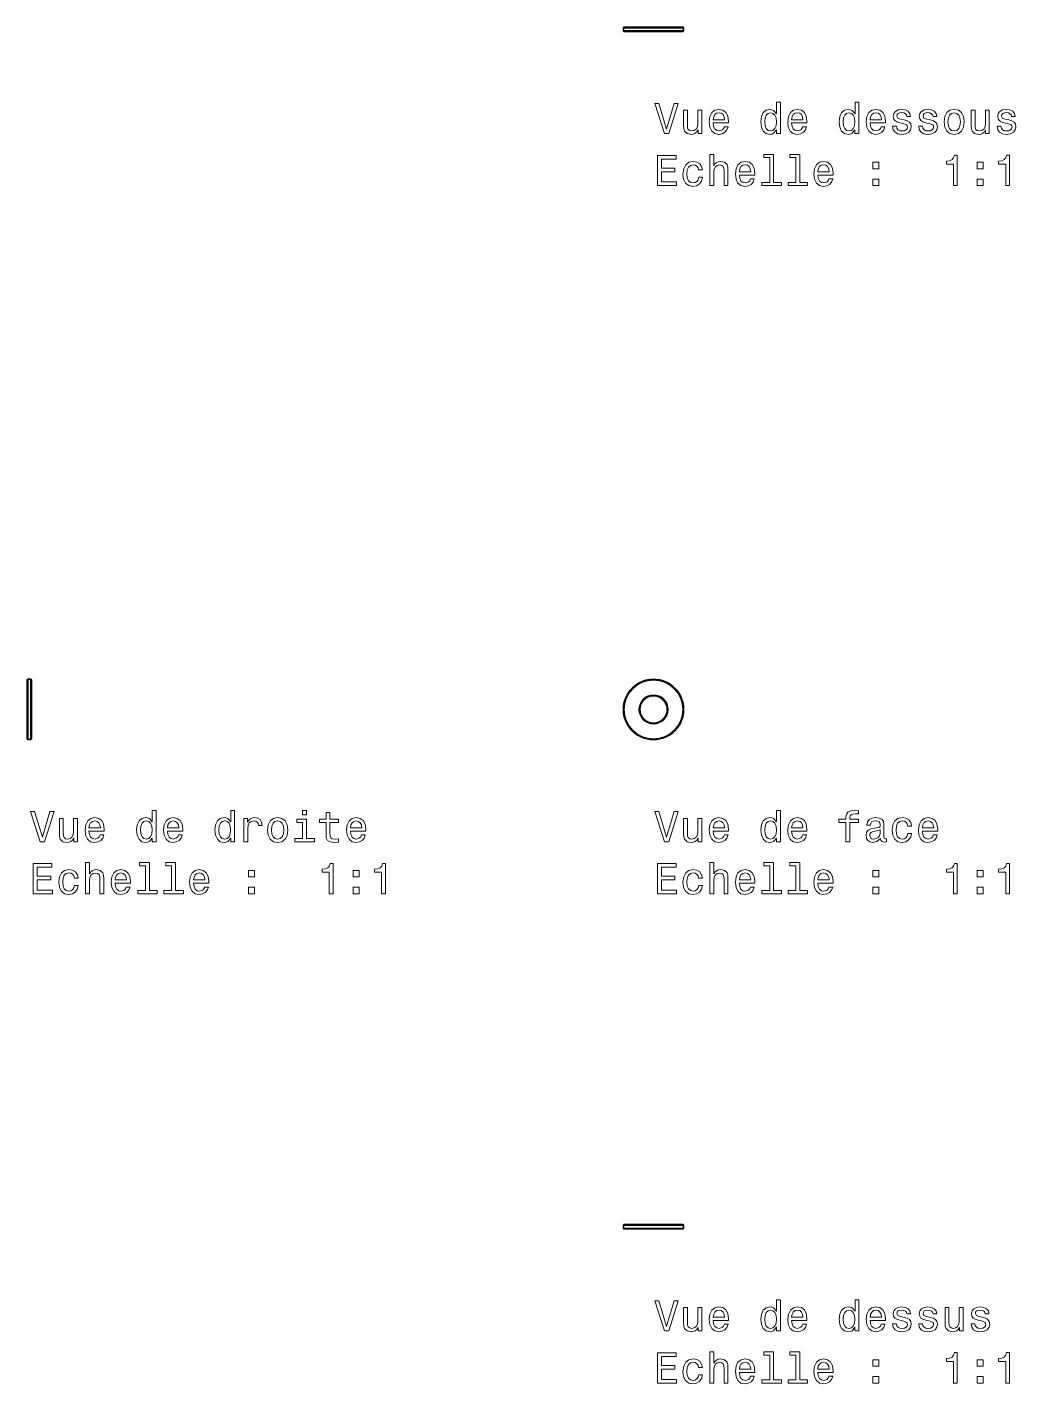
# Model space of a CAD drawing. Extents: x 522 to 791, y 342 to 502.
# Drawn here: x 521.8 to 636.6, y 342.2 to 499.7 of the extents above; entities that cross this region are included whole.
import ezdxf

# ---------------------------------------------------------------- set-up
doc = ezdxf.new("R2010")
doc.units = 0

msp = doc.modelspace()

# ---------------------------------------------------------------- linework, layer by layer
at = {"color": 7, "lineweight": 13, "ltscale": 0.175}
for p, q in [((598, 499.64), (591, 499.64)), ((598, 499.34), (591, 499.34)), ((591, 360.57), (598, 360.57)), ((591, 360.27), (598, 360.27))]:
    msp.add_line(p, q, dxfattribs=at)
at = {"color": 7, "lineweight": 35, "ltscale": 0.0075}
for p, q in [((591, 499.64), (591, 499.34)), ((598, 499.64), (598, 499.34)), ((591, 360.27), (591, 360.57)), ((598, 360.27), (598, 360.57))]:
    msp.add_line(p, q, dxfattribs=at)
at = {"color": 7, "lineweight": 35, "ltscale": 0.170001}
for p, q in [((597.9, 499.74), (591.1, 499.74)), ((597.9, 499.24), (591.1, 499.24)), ((591.1, 360.67), (597.9, 360.67)), ((591.1, 360.17), (597.9, 360.17))]:
    msp.add_line(p, q, dxfattribs=at)
at = {"color": 7, "lineweight": 35, "ltscale": 0.085}
for p, q in [((521.76, 423.9), (521.76, 420.5)), ((522.26, 423.9), (522.26, 420.5)), ((521.76, 420.5), (521.76, 417.1)), ((522.26, 420.5), (522.26, 417.1))]:
    msp.add_line(p, q, dxfattribs=at)
at = {"color": 7, "lineweight": 13, "ltscale": 0.0875}
for p, q in [((521.86, 424), (521.86, 420.5)), ((522.16, 424), (522.16, 420.5)), ((521.86, 420.5), (521.86, 417)), ((522.16, 420.5), (522.16, 417))]:
    msp.add_line(p, q, dxfattribs=at)
at = {"color": 7, "lineweight": 35, "ltscale": 0.007501}
for p, q in [((522.16, 424), (521.86, 424)), ((522.16, 417), (521.86, 417))]:
    msp.add_line(p, q, dxfattribs=at)
at = {"color": 7, "lineweight": 13}
for points in [[(596.9, 490.89), (596.02, 487.91), (595.12, 490.89), (594.64, 490.89), (595.77, 487.38), (596.27, 487.38), (597.37, 490.89)], [(600.1, 490.09), (599.65, 490.09), (599.65, 488.53), (599.6, 488.17), (599.46, 487.9), (599.23, 487.74), (598.93, 487.69), (598.7, 487.73), (598.54, 487.85), (598.46, 488.06), (598.44, 488.35), (598.44, 490.09), (597.99, 490.09), (597.99, 488.31), (598.01, 487.95), (598.11, 487.66), (598.4, 487.38), (598.87, 487.29), (599.12, 487.32), (599.34, 487.42), (599.52, 487.57), (599.67, 487.8), (599.67, 487.38), (600.1, 487.38)], [(601.43, 488.61), (603.21, 488.61), (603.21, 488.82), (603.13, 489.4), (602.91, 489.83), (602.56, 490.09), (602.09, 490.19), (601.63, 490.09), (601.28, 489.81), (601.05, 489.35), (600.97, 488.74), (601.05, 488.12), (601.27, 487.67), (601.62, 487.38), (602.07, 487.29), (602.47, 487.35), (602.79, 487.53), (603.03, 487.8), (603.16, 488.16), (602.73, 488.16), (602.63, 487.96), (602.5, 487.81), (602.13, 487.69), (601.84, 487.74), (601.63, 487.92), (601.48, 488.21), (601.43, 488.6)], [(608.78, 487.8), (608.78, 487.38), (609.23, 487.38), (609.23, 491.01), (608.79, 491.01), (608.79, 489.68), (608.45, 490.06), (608.24, 490.15), (608.01, 490.19), (607.58, 490.09), (607.24, 489.81), (607.03, 489.35), (606.95, 488.74), (607.03, 488.13), (607.24, 487.67), (607.58, 487.38), (608.01, 487.29), (608.24, 487.32), (608.45, 487.42)], [(610.54, 488.61), (612.32, 488.61), (612.32, 488.82), (612.24, 489.4), (612.02, 489.83), (611.67, 490.09), (611.2, 490.19), (610.74, 490.09), (610.39, 489.81), (610.16, 489.35), (610.08, 488.74), (610.15, 488.12), (610.38, 487.67), (610.73, 487.38), (611.18, 487.29), (611.58, 487.35), (611.9, 487.53), (612.14, 487.8), (612.27, 488.16), (611.83, 488.16), (611.74, 487.96), (611.61, 487.81), (611.24, 487.69), (610.95, 487.74), (610.73, 487.92), (610.59, 488.21), (610.54, 488.6)], [(617.89, 487.8), (617.89, 487.38), (618.33, 487.38), (618.33, 491.01), (617.9, 491.01), (617.9, 489.68), (617.56, 490.06), (617.35, 490.15), (617.11, 490.19), (616.69, 490.09), (616.35, 489.81), (616.14, 489.35), (616.06, 488.74), (616.14, 488.13), (616.35, 487.67), (616.69, 487.38), (617.11, 487.29), (617.35, 487.32), (617.56, 487.42)], [(619.65, 488.61), (621.43, 488.61), (621.43, 488.82), (621.35, 489.4), (621.13, 489.83), (620.78, 490.09), (620.31, 490.19), (619.85, 490.09), (619.49, 489.81), (619.27, 489.35), (619.19, 488.74), (619.26, 488.12), (619.49, 487.67), (619.84, 487.38), (620.29, 487.29), (620.68, 487.35), (621.01, 487.53), (621.24, 487.8), (621.38, 488.16), (620.94, 488.16), (620.85, 487.96), (620.72, 487.81), (620.35, 487.69), (620.06, 487.74), (619.84, 487.92), (619.7, 488.21), (619.65, 488.6)], [(623.62, 488.96), (623.2, 489.06), (622.88, 489.18), (622.77, 489.42), (622.8, 489.58), (622.91, 489.7), (623.08, 489.78), (623.33, 489.81), (623.56, 489.78), (623.75, 489.69), (623.87, 489.55), (623.92, 489.37), (624.36, 489.37), (624.36, 489.38), (624.28, 489.71), (624.07, 489.97), (623.75, 490.13), (623.33, 490.19), (622.9, 490.13), (622.59, 489.96), (622.39, 489.71), (622.33, 489.4), (622.37, 489.1), (622.52, 488.89), (622.75, 488.74), (623.09, 488.63), (623.58, 488.51), (623.88, 488.38), (623.96, 488.28), (623.99, 488.13), (623.95, 487.94), (623.83, 487.8), (623.63, 487.71), (623.37, 487.68), (623.09, 487.71), (622.89, 487.82), (622.75, 487.99), (622.7, 488.23), (622.27, 488.23), (622.34, 487.82), (622.55, 487.53), (622.87, 487.35), (623.33, 487.29), (623.8, 487.35), (624.15, 487.53), (624.36, 487.81), (624.44, 488.18), (624.38, 488.5), (624.22, 488.72), (623.97, 488.86)], [(626.66, 488.96), (626.23, 489.06), (625.91, 489.18), (625.81, 489.42), (625.84, 489.58), (625.94, 489.7), (626.12, 489.78), (626.36, 489.81), (626.6, 489.78), (626.79, 489.69), (626.91, 489.55), (626.96, 489.37), (627.39, 489.37), (627.39, 489.38), (627.32, 489.71), (627.11, 489.97), (626.79, 490.13), (626.36, 490.19), (625.93, 490.13), (625.62, 489.96), (625.43, 489.71), (625.36, 489.4), (625.41, 489.1), (625.55, 488.89), (625.78, 488.74), (626.12, 488.63), (626.62, 488.51), (626.92, 488.38), (627, 488.28), (627.03, 488.13), (626.98, 487.94), (626.86, 487.8), (626.67, 487.71), (626.4, 487.68), (626.13, 487.71), (625.92, 487.82), (625.79, 487.99), (625.73, 488.23), (625.3, 488.23), (625.37, 487.82), (625.58, 487.53), (625.91, 487.35), (626.36, 487.29), (626.84, 487.35), (627.19, 487.53), (627.4, 487.81), (627.47, 488.18), (627.42, 488.5), (627.26, 488.72), (627, 488.86)], [(628.24, 488.74), (628.32, 488.12), (628.55, 487.67), (628.92, 487.38), (629.41, 487.29), (629.9, 487.38), (630.27, 487.66), (630.5, 488.12), (630.59, 488.74), (630.5, 489.35), (630.27, 489.81), (629.9, 490.09), (629.41, 490.19), (628.92, 490.09), (628.55, 489.81), (628.32, 489.35)], [(633.49, 490.09), (633.05, 490.09), (633.05, 488.53), (633, 488.17), (632.85, 487.9), (632.63, 487.74), (632.33, 487.69), (632.09, 487.73), (631.94, 487.85), (631.86, 488.06), (631.84, 488.35), (631.84, 490.09), (631.39, 490.09), (631.39, 488.31), (631.41, 487.95), (631.5, 487.66), (631.79, 487.38), (632.26, 487.29), (632.52, 487.32), (632.73, 487.42), (632.92, 487.57), (633.07, 487.8), (633.07, 487.38), (633.49, 487.38)], [(635.77, 488.96), (635.34, 489.06), (635.02, 489.18), (634.92, 489.42), (634.95, 489.58), (635.05, 489.7), (635.22, 489.78), (635.47, 489.81), (635.71, 489.78), (635.89, 489.69), (636.02, 489.55), (636.07, 489.37), (636.5, 489.37), (636.5, 489.38), (636.42, 489.71), (636.22, 489.97), (635.89, 490.13), (635.47, 490.19), (635.04, 490.13), (634.73, 489.96), (634.53, 489.71), (634.47, 489.4), (634.52, 489.1), (634.66, 488.89), (634.89, 488.74), (635.23, 488.63), (635.72, 488.51), (636.03, 488.38), (636.11, 488.28), (636.14, 488.13), (636.09, 487.94), (635.97, 487.8), (635.77, 487.71), (635.51, 487.68), (635.23, 487.71), (635.03, 487.82), (634.9, 487.99), (634.84, 488.23), (634.41, 488.23), (634.48, 487.82), (634.69, 487.53), (635.02, 487.35), (635.47, 487.29), (635.95, 487.35), (636.29, 487.53), (636.51, 487.81), (636.58, 488.18), (636.53, 488.5), (636.37, 488.72), (636.11, 488.86)], [(601.43, 488.98), (601.49, 489.33), (601.63, 489.59), (601.83, 489.75), (602.11, 489.8), (602.37, 489.75), (602.58, 489.59), (602.71, 489.33), (602.75, 488.98)], [(608.08, 489.79), (608.37, 489.72), (608.6, 489.52), (608.73, 489.2), (608.78, 488.74), (608.73, 488.28), (608.6, 487.95), (608.37, 487.75), (608.08, 487.69), (607.8, 487.75), (607.59, 487.95), (607.45, 488.29), (607.41, 488.74), (607.45, 489.19), (607.59, 489.52), (607.8, 489.72)], [(610.54, 488.98), (610.6, 489.33), (610.73, 489.59), (610.94, 489.75), (611.21, 489.8), (611.48, 489.75), (611.69, 489.59), (611.81, 489.33), (611.86, 488.98)], [(617.19, 489.79), (617.48, 489.72), (617.7, 489.52), (617.84, 489.2), (617.89, 488.74), (617.84, 488.28), (617.7, 487.95), (617.48, 487.75), (617.19, 487.69), (616.91, 487.75), (616.7, 487.95), (616.56, 488.29), (616.51, 488.74), (616.56, 489.19), (616.7, 489.52), (616.91, 489.72)], [(619.65, 488.98), (619.71, 489.33), (619.84, 489.59), (620.05, 489.75), (620.32, 489.8), (620.59, 489.75), (620.8, 489.59), (620.92, 489.33), (620.97, 488.98)], [(628.69, 488.74), (628.74, 489.2), (628.88, 489.52), (629.11, 489.73), (629.41, 489.8), (629.72, 489.73), (629.94, 489.53), (630.09, 489.2), (630.14, 488.74), (630.09, 488.28), (629.94, 487.95), (629.72, 487.75), (629.41, 487.68), (629.11, 487.75), (628.88, 487.95), (628.74, 488.28)], [(594.96, 481.34), (597.18, 481.34), (597.18, 481.76), (595.42, 481.76), (595.42, 482.95), (596.99, 482.95), (596.99, 483.37), (595.42, 483.37), (595.42, 484.41), (597.14, 484.41), (597.14, 484.84), (594.96, 484.84)], [(599.73, 483.15), (600.17, 483.15), (600.08, 483.55), (599.87, 483.87), (599.53, 484.07), (599.09, 484.14), (598.61, 484.04), (598.24, 483.76), (598.01, 483.3), (597.92, 482.68), (598, 482.07), (598.23, 481.62), (598.59, 481.34), (599.07, 481.24), (599.51, 481.32), (599.85, 481.53), (600.08, 481.86), (600.18, 482.31), (599.76, 482.31), (599.68, 482.02), (599.54, 481.81), (599.34, 481.68), (599.09, 481.64), (598.78, 481.71), (598.56, 481.91), (598.42, 482.24), (598.38, 482.7), (598.42, 483.15), (598.56, 483.48), (598.79, 483.68), (599.09, 483.75), (599.35, 483.71), (599.55, 483.59), (599.68, 483.4)], [(601.05, 481.34), (601.49, 481.34), (601.49, 482.9), (601.54, 483.26), (601.68, 483.52), (601.91, 483.68), (602.21, 483.74), (602.45, 483.69), (602.6, 483.56), (602.68, 483.33), (602.71, 483.03), (602.71, 481.34), (603.15, 481.34), (603.15, 483.12), (603.13, 483.48), (603.04, 483.77), (602.74, 484.05), (602.28, 484.14), (602.02, 484.11), (601.81, 484.01), (601.63, 483.86), (601.49, 483.65), (601.49, 484.96), (601.05, 484.96)], [(604.47, 482.56), (606.25, 482.56), (606.25, 482.77), (606.17, 483.35), (605.95, 483.78), (605.6, 484.05), (605.13, 484.14), (604.67, 484.04), (604.31, 483.76), (604.09, 483.3), (604.01, 482.69), (604.08, 482.07), (604.31, 481.62), (604.66, 481.34), (605.11, 481.24), (605.5, 481.31), (605.83, 481.48), (606.06, 481.75), (606.2, 482.11), (605.76, 482.11), (605.67, 481.91), (605.54, 481.76), (605.17, 481.64), (604.88, 481.7), (604.66, 481.87), (604.52, 482.16), (604.47, 482.55)], [(604.47, 482.94), (604.53, 483.28), (604.66, 483.54), (604.87, 483.7), (605.14, 483.75), (605.41, 483.7), (605.62, 483.54), (605.74, 483.28), (605.79, 482.94)], [(608, 484.59), (608, 481.71), (607.09, 481.71), (607.09, 481.34), (609.35, 481.34), (609.35, 481.71), (608.44, 481.71), (608.44, 484.96), (607.3, 484.96), (607.3, 484.59)], [(611.04, 484.59), (611.04, 481.71), (610.12, 481.71), (610.12, 481.34), (612.39, 481.34), (612.39, 481.71), (611.48, 481.71), (611.48, 484.96), (610.34, 484.96), (610.34, 484.59)], [(613.58, 482.56), (615.35, 482.56), (615.36, 482.77), (615.28, 483.35), (615.06, 483.78), (614.7, 484.05), (614.23, 484.14), (613.78, 484.04), (613.42, 483.76), (613.2, 483.3), (613.11, 482.69), (613.19, 482.07), (613.42, 481.62), (613.77, 481.34), (614.22, 481.24), (614.61, 481.31), (614.94, 481.48), (615.17, 481.75), (615.31, 482.11), (614.87, 482.11), (614.78, 481.91), (614.65, 481.76), (614.27, 481.64), (613.99, 481.7), (613.77, 481.87), (613.63, 482.16), (613.58, 482.55)], [(613.58, 482.94), (613.63, 483.28), (613.77, 483.54), (613.98, 483.7), (614.25, 483.75), (614.52, 483.7), (614.72, 483.54), (614.85, 483.28), (614.89, 482.94)], [(619.96, 483.29), (620.65, 483.29), (620.65, 484.05), (619.96, 484.05)], [(629.32, 481.34), (629.78, 481.34), (629.78, 484.86), (629.44, 484.86), (629.35, 484.56), (629.17, 484.35), (628.89, 484.23), (628.51, 484.19), (628.51, 483.83), (629.32, 483.83)], [(632.1, 483.29), (632.8, 483.29), (632.8, 484.05), (632.1, 484.05)], [(635.4, 481.34), (635.85, 481.34), (635.85, 484.86), (635.51, 484.86), (635.42, 484.56), (635.24, 484.35), (634.96, 484.23), (634.58, 484.19), (634.58, 483.83), (635.4, 483.83)], [(619.96, 481.34), (620.65, 481.34), (620.65, 482.09), (619.96, 482.09)], [(632.1, 481.34), (632.8, 481.34), (632.8, 482.09), (632.1, 482.09)], [(524.4, 408.65), (523.53, 405.67), (522.62, 408.65), (522.14, 408.65), (523.27, 405.14), (523.78, 405.14), (524.88, 408.65)], [(536.29, 405.56), (536.29, 405.14), (536.73, 405.14), (536.73, 408.76), (536.29, 408.76), (536.29, 407.44), (535.96, 407.82), (535.75, 407.91), (535.51, 407.95), (535.08, 407.85), (534.75, 407.56), (534.53, 407.11), (534.46, 406.5), (534.53, 405.89), (534.75, 405.43), (535.08, 405.14), (535.51, 405.05), (535.75, 405.08), (535.96, 405.17)], [(545.4, 405.56), (545.4, 405.14), (545.84, 405.14), (545.84, 408.76), (545.4, 408.76), (545.4, 407.44), (545.06, 407.82), (544.86, 407.91), (544.62, 407.95), (544.19, 407.85), (543.86, 407.56), (543.64, 407.11), (543.57, 406.5), (543.64, 405.89), (543.86, 405.43), (544.19, 405.14), (544.62, 405.05), (544.86, 405.08), (545.07, 405.17)], [(554.21, 408.76), (553.74, 408.76), (553.74, 408.26), (554.21, 408.26)], [(556.47, 407.38), (556.47, 406.03), (556.5, 405.59), (556.64, 405.28), (556.93, 405.11), (557.41, 405.05), (557.93, 405.07), (557.93, 405.46), (557.55, 405.43), (557.2, 405.47), (557.01, 405.59), (556.93, 405.8), (556.92, 406.1), (556.92, 407.38), (557.93, 407.38), (557.93, 407.76), (556.92, 407.76), (556.92, 408.55), (556.47, 408.55), (556.47, 407.76), (555.71, 407.76), (555.71, 407.38)], [(596.9, 408.65), (596.02, 405.67), (595.12, 408.65), (594.64, 408.65), (595.77, 405.14), (596.27, 405.14), (597.37, 408.65)], [(608.78, 405.56), (608.78, 405.14), (609.23, 405.14), (609.23, 408.76), (608.79, 408.76), (608.79, 407.44), (608.45, 407.82), (608.24, 407.91), (608.01, 407.95), (607.58, 407.85), (607.24, 407.56), (607.03, 407.11), (606.95, 406.5), (607.03, 405.89), (607.24, 405.43), (607.58, 405.14), (608.01, 405.05), (608.24, 405.08), (608.45, 405.17)], [(616.84, 407.38), (616.84, 405.14), (617.29, 405.14), (617.29, 407.38), (618.29, 407.38), (618.29, 407.76), (617.29, 407.76), (617.29, 407.93), (617.32, 408.13), (617.44, 408.27), (617.63, 408.35), (617.92, 408.38), (618.29, 408.36), (618.29, 408.74), (617.81, 408.76), (617.38, 408.72), (617.08, 408.58), (616.9, 408.35), (616.84, 408.01), (616.84, 407.76), (616.03, 407.76), (616.03, 407.38)], [(527.61, 407.85), (527.16, 407.85), (527.16, 406.29), (527.11, 405.93), (526.96, 405.66), (526.74, 405.5), (526.44, 405.45), (526.2, 405.49), (526.05, 405.61), (525.97, 405.82), (525.95, 406.11), (525.95, 407.85), (525.5, 407.85), (525.5, 406.07), (525.52, 405.71), (525.61, 405.42), (525.91, 405.14), (526.37, 405.05), (526.63, 405.08), (526.84, 405.17), (527.03, 405.33), (527.18, 405.56), (527.18, 405.14), (527.61, 405.14)], [(528.94, 406.37), (530.72, 406.37), (530.72, 406.58), (530.64, 407.16), (530.42, 407.59), (530.07, 407.85), (529.6, 407.95), (529.14, 407.85), (528.79, 407.56), (528.56, 407.11), (528.48, 406.5), (528.55, 405.88), (528.78, 405.43), (529.13, 405.14), (529.58, 405.05), (529.98, 405.11), (530.3, 405.28), (530.54, 405.56), (530.67, 405.92), (530.23, 405.92), (530.14, 405.72), (530.01, 405.57), (529.64, 405.45), (529.35, 405.5), (529.13, 405.68), (528.99, 405.97), (528.94, 406.35)], [(528.94, 406.74), (529, 407.09), (529.13, 407.35), (529.34, 407.5), (529.61, 407.56), (529.88, 407.5), (530.09, 407.35), (530.21, 407.09), (530.26, 406.74)], [(535.59, 407.55), (535.88, 407.48), (536.1, 407.28), (536.23, 406.95), (536.28, 406.5), (536.23, 406.04), (536.1, 405.71), (535.88, 405.51), (535.59, 405.45), (535.31, 405.51), (535.1, 405.71), (534.96, 406.05), (534.91, 406.5), (534.96, 406.95), (535.1, 407.28), (535.31, 407.48)], [(538.05, 406.37), (539.82, 406.37), (539.83, 406.58), (539.75, 407.16), (539.53, 407.59), (539.17, 407.85), (538.71, 407.95), (538.25, 407.85), (537.89, 407.56), (537.67, 407.11), (537.59, 406.5), (537.66, 405.88), (537.89, 405.43), (538.24, 405.14), (538.69, 405.05), (539.08, 405.11), (539.41, 405.28), (539.64, 405.56), (539.78, 405.92), (539.34, 405.92), (539.25, 405.72), (539.12, 405.57), (538.75, 405.45), (538.46, 405.5), (538.24, 405.68), (538.1, 405.97), (538.05, 406.35)], [(538.05, 406.74), (538.11, 407.09), (538.24, 407.35), (538.45, 407.5), (538.72, 407.56), (538.99, 407.5), (539.19, 407.35), (539.32, 407.09), (539.37, 406.74)], [(544.7, 407.55), (544.99, 407.48), (545.21, 407.28), (545.34, 406.95), (545.39, 406.5), (545.34, 406.04), (545.21, 405.71), (544.99, 405.51), (544.7, 405.45), (544.42, 405.51), (544.21, 405.71), (544.07, 406.05), (544.02, 406.5), (544.07, 406.95), (544.21, 407.28), (544.42, 407.48)], [(546.94, 405.14), (547.38, 405.14), (547.38, 406.69), (547.42, 407.06), (547.56, 407.33), (547.78, 407.49), (548.08, 407.55), (548.3, 407.51), (548.47, 407.41), (548.57, 407.24), (548.61, 407.01), (549.05, 407.01), (548.99, 407.42), (548.83, 407.71), (548.55, 407.89), (548.17, 407.95), (547.91, 407.91), (547.69, 407.81), (547.5, 407.63), (547.34, 407.4), (547.34, 407.85), (546.94, 407.85)], [(549.67, 406.49), (549.76, 405.88), (549.99, 405.43), (550.36, 405.14), (550.85, 405.05), (551.34, 405.14), (551.71, 405.42), (551.94, 405.87), (552.02, 406.49), (551.94, 407.11), (551.71, 407.57), (551.34, 407.85), (550.85, 407.95), (550.36, 407.85), (549.99, 407.56), (549.76, 407.11)], [(550.13, 406.5), (550.17, 406.95), (550.31, 407.28), (550.54, 407.48), (550.85, 407.55), (551.15, 407.48), (551.38, 407.29), (551.52, 406.95), (551.57, 406.5), (551.52, 406.04), (551.38, 405.71), (551.15, 405.51), (550.85, 405.44), (550.54, 405.51), (550.31, 405.71), (550.17, 406.04)], [(554.2, 405.52), (554.2, 407.76), (553.06, 407.76), (553.06, 407.38), (553.75, 407.38), (553.75, 405.52), (552.85, 405.52), (552.85, 405.14), (555.12, 405.14), (555.12, 405.52)], [(559.3, 406.37), (561.08, 406.37), (561.08, 406.58), (561, 407.16), (560.78, 407.59), (560.43, 407.85), (559.96, 407.95), (559.5, 407.85), (559.15, 407.56), (558.92, 407.11), (558.84, 406.5), (558.91, 405.88), (559.14, 405.43), (559.49, 405.14), (559.94, 405.05), (560.34, 405.11), (560.66, 405.28), (560.9, 405.56), (561.03, 405.92), (560.59, 405.92), (560.5, 405.72), (560.37, 405.57), (560, 405.45), (559.71, 405.5), (559.49, 405.68), (559.35, 405.97), (559.3, 406.35)], [(559.3, 406.74), (559.36, 407.09), (559.49, 407.35), (559.7, 407.5), (559.97, 407.56), (560.24, 407.5), (560.45, 407.35), (560.57, 407.09), (560.62, 406.74)], [(600.1, 407.85), (599.65, 407.85), (599.65, 406.29), (599.6, 405.93), (599.46, 405.66), (599.23, 405.5), (598.93, 405.45), (598.7, 405.49), (598.54, 405.61), (598.46, 405.82), (598.44, 406.11), (598.44, 407.85), (597.99, 407.85), (597.99, 406.07), (598.01, 405.71), (598.11, 405.42), (598.4, 405.14), (598.87, 405.05), (599.12, 405.08), (599.34, 405.17), (599.52, 405.33), (599.67, 405.56), (599.67, 405.14), (600.1, 405.14)], [(601.43, 406.37), (603.21, 406.37), (603.21, 406.58), (603.13, 407.16), (602.91, 407.59), (602.56, 407.85), (602.09, 407.95), (601.63, 407.85), (601.28, 407.56), (601.05, 407.11), (600.97, 406.5), (601.05, 405.88), (601.27, 405.43), (601.62, 405.14), (602.07, 405.05), (602.47, 405.11), (602.79, 405.28), (603.03, 405.56), (603.16, 405.92), (602.73, 405.92), (602.63, 405.72), (602.5, 405.57), (602.13, 405.45), (601.84, 405.5), (601.63, 405.68), (601.48, 405.97), (601.43, 406.35)], [(601.43, 406.74), (601.49, 407.09), (601.63, 407.35), (601.83, 407.5), (602.11, 407.56), (602.37, 407.5), (602.58, 407.35), (602.71, 407.09), (602.75, 406.74)], [(608.08, 407.55), (608.37, 407.48), (608.6, 407.28), (608.73, 406.95), (608.78, 406.5), (608.73, 406.04), (608.6, 405.71), (608.37, 405.51), (608.08, 405.45), (607.8, 405.51), (607.59, 405.71), (607.45, 406.05), (607.41, 406.5), (607.45, 406.95), (607.59, 407.28), (607.8, 407.48)], [(610.54, 406.37), (612.32, 406.37), (612.32, 406.58), (612.24, 407.16), (612.02, 407.59), (611.67, 407.85), (611.2, 407.95), (610.74, 407.85), (610.39, 407.56), (610.16, 407.11), (610.08, 406.5), (610.15, 405.88), (610.38, 405.43), (610.73, 405.14), (611.18, 405.05), (611.58, 405.11), (611.9, 405.28), (612.14, 405.56), (612.27, 405.92), (611.83, 405.92), (611.74, 405.72), (611.61, 405.57), (611.24, 405.45), (610.95, 405.5), (610.73, 405.68), (610.59, 405.97), (610.54, 406.35)], [(610.54, 406.74), (610.6, 407.09), (610.73, 407.35), (610.94, 407.5), (611.21, 407.56), (611.48, 407.5), (611.69, 407.35), (611.81, 407.09), (611.86, 406.74)], [(620.87, 405.5), (620.87, 405.48), (620.9, 405.31), (620.97, 405.19), (621.29, 405.09), (621.54, 405.13), (621.54, 405.48), (621.43, 405.46), (621.29, 405.53), (621.26, 405.73), (621.26, 407.13), (621.2, 407.49), (621.03, 407.74), (620.72, 407.89), (620.29, 407.95), (619.86, 407.89), (619.55, 407.72), (619.35, 407.45), (619.29, 407.1), (619.29, 407.06), (619.69, 407.06), (619.72, 407.28), (619.83, 407.43), (620.01, 407.52), (620.27, 407.55), (620.52, 407.53), (620.69, 407.45), (620.8, 407.32), (620.84, 407.14), (620.82, 406.93), (620.73, 406.82), (620.53, 406.77), (620.15, 406.73), (619.72, 406.64), (619.41, 406.48), (619.23, 406.23), (619.18, 405.85), (619.23, 405.52), (619.38, 405.27), (619.64, 405.12), (619.98, 405.06), (620.45, 405.17)], [(624.02, 406.95), (624.46, 406.95), (624.37, 407.36), (624.15, 407.68), (623.82, 407.87), (623.38, 407.95), (622.89, 407.85), (622.53, 407.56), (622.29, 407.11), (622.21, 406.49), (622.29, 405.88), (622.52, 405.43), (622.87, 405.14), (623.36, 405.05), (623.8, 405.12), (624.13, 405.34), (624.37, 405.67), (624.47, 406.11), (624.04, 406.11), (623.97, 405.83), (623.83, 405.62), (623.62, 405.49), (623.38, 405.45), (623.07, 405.51), (622.85, 405.71), (622.71, 406.04), (622.67, 406.51), (622.71, 406.96), (622.85, 407.29), (623.08, 407.49), (623.38, 407.56), (623.64, 407.51), (623.84, 407.4), (623.97, 407.21)], [(625.72, 406.37), (627.5, 406.37), (627.5, 406.58), (627.42, 407.16), (627.2, 407.59), (626.85, 407.85), (626.38, 407.95), (625.92, 407.85), (625.57, 407.56), (625.34, 407.11), (625.26, 406.5), (625.33, 405.88), (625.56, 405.43), (625.91, 405.14), (626.36, 405.05), (626.76, 405.11), (627.08, 405.28), (627.32, 405.56), (627.45, 405.92), (627.01, 405.92), (626.92, 405.72), (626.79, 405.57), (626.42, 405.45), (626.13, 405.5), (625.91, 405.68), (625.77, 405.97), (625.72, 406.35)], [(625.72, 406.74), (625.78, 407.09), (625.91, 407.35), (626.12, 407.5), (626.39, 407.56), (626.66, 407.5), (626.87, 407.35), (626.99, 407.09), (627.04, 406.74)], [(620.82, 406.09), (620.76, 405.83), (620.6, 405.63), (620.36, 405.5), (620.06, 405.45), (619.87, 405.48), (619.73, 405.56), (619.65, 405.7), (619.62, 405.89), (619.64, 406.07), (619.72, 406.2), (620.04, 406.34), (620.45, 406.4), (620.82, 406.52)], [(522.47, 399.1), (524.69, 399.1), (524.69, 399.52), (522.93, 399.52), (522.93, 400.71), (524.49, 400.71), (524.49, 401.12), (522.93, 401.12), (522.93, 402.17), (524.64, 402.17), (524.64, 402.6), (522.47, 402.6)], [(527.24, 400.91), (527.68, 400.91), (527.59, 401.31), (527.37, 401.63), (527.04, 401.82), (526.6, 401.9), (526.11, 401.8), (525.74, 401.52), (525.51, 401.06), (525.43, 400.44), (525.51, 399.83), (525.73, 399.38), (526.09, 399.1), (526.58, 399), (527.02, 399.08), (527.35, 399.29), (527.58, 399.62), (527.69, 400.06), (527.26, 400.06), (527.19, 399.78), (527.05, 399.57), (526.84, 399.44), (526.6, 399.4), (526.29, 399.46), (526.07, 399.67), (525.93, 399.99), (525.89, 400.46), (525.93, 400.91), (526.07, 401.24), (526.3, 401.44), (526.6, 401.51), (526.86, 401.47), (527.06, 401.35), (527.19, 401.16)], [(528.55, 399.1), (529, 399.1), (529, 400.66), (529.04, 401.02), (529.19, 401.28), (529.42, 401.44), (529.72, 401.5), (529.96, 401.45), (530.11, 401.32), (530.19, 401.09), (530.21, 400.79), (530.21, 399.1), (530.66, 399.1), (530.66, 400.88), (530.64, 401.23), (530.55, 401.53), (530.25, 401.8), (529.78, 401.9), (529.53, 401.87), (529.31, 401.77), (529.13, 401.62), (529, 401.41), (529, 402.72), (528.55, 402.72)], [(531.98, 400.32), (533.75, 400.32), (533.76, 400.53), (533.68, 401.11), (533.46, 401.54), (533.1, 401.8), (532.63, 401.9), (532.17, 401.8), (531.82, 401.52), (531.59, 401.06), (531.51, 400.45), (531.59, 399.83), (531.82, 399.38), (532.16, 399.1), (532.62, 399), (533.01, 399.07), (533.33, 399.24), (533.57, 399.51), (533.71, 399.87), (533.27, 399.87), (533.18, 399.67), (533.05, 399.52), (532.67, 399.4), (532.39, 399.45), (532.17, 399.63), (532.03, 399.92), (531.98, 400.31)], [(535.51, 402.34), (535.51, 399.47), (534.6, 399.47), (534.6, 399.1), (536.86, 399.1), (536.86, 399.47), (535.95, 399.47), (535.95, 402.72), (534.81, 402.72), (534.81, 402.34)], [(538.54, 402.34), (538.54, 399.47), (537.63, 399.47), (537.63, 399.1), (539.9, 399.1), (539.9, 399.47), (538.99, 399.47), (538.99, 402.72), (537.85, 402.72), (537.85, 402.34)], [(541.09, 400.32), (542.86, 400.32), (542.87, 400.53), (542.79, 401.11), (542.56, 401.54), (542.21, 401.8), (541.74, 401.9), (541.28, 401.8), (540.93, 401.52), (540.7, 401.06), (540.62, 400.45), (540.7, 399.83), (540.92, 399.38), (541.27, 399.1), (541.73, 399), (542.12, 399.07), (542.44, 399.24), (542.68, 399.51), (542.82, 399.87), (542.38, 399.87), (542.29, 399.67), (542.15, 399.52), (541.78, 399.4), (541.49, 399.45), (541.28, 399.63), (541.14, 399.92), (541.09, 400.31)], [(547.47, 401.05), (548.16, 401.05), (548.16, 401.8), (547.47, 401.8)], [(556.83, 399.1), (557.29, 399.1), (557.29, 402.62), (556.95, 402.62), (556.86, 402.31), (556.67, 402.11), (556.4, 401.99), (556.01, 401.95), (556.01, 401.59), (556.83, 401.59)], [(559.61, 401.05), (560.31, 401.05), (560.31, 401.8), (559.61, 401.8)], [(562.9, 399.1), (563.36, 399.1), (563.36, 402.62), (563.02, 402.62), (562.93, 402.31), (562.75, 402.11), (562.47, 401.99), (562.09, 401.95), (562.09, 401.59), (562.9, 401.59)], [(594.96, 399.1), (597.18, 399.1), (597.18, 399.52), (595.42, 399.52), (595.42, 400.71), (596.99, 400.71), (596.99, 401.12), (595.42, 401.12), (595.42, 402.17), (597.14, 402.17), (597.14, 402.6), (594.96, 402.6)], [(599.73, 400.91), (600.17, 400.91), (600.08, 401.31), (599.87, 401.63), (599.53, 401.82), (599.09, 401.9), (598.61, 401.8), (598.24, 401.52), (598.01, 401.06), (597.92, 400.44), (598, 399.83), (598.23, 399.38), (598.59, 399.1), (599.07, 399), (599.51, 399.08), (599.85, 399.29), (600.08, 399.62), (600.18, 400.06), (599.76, 400.06), (599.68, 399.78), (599.54, 399.57), (599.34, 399.44), (599.09, 399.4), (598.78, 399.46), (598.56, 399.67), (598.42, 399.99), (598.38, 400.46), (598.42, 400.91), (598.56, 401.24), (598.79, 401.44), (599.09, 401.51), (599.35, 401.47), (599.55, 401.35), (599.68, 401.16)], [(601.05, 399.1), (601.49, 399.1), (601.49, 400.66), (601.54, 401.02), (601.68, 401.28), (601.91, 401.44), (602.21, 401.5), (602.45, 401.45), (602.6, 401.32), (602.68, 401.09), (602.71, 400.79), (602.71, 399.1), (603.15, 399.1), (603.15, 400.88), (603.13, 401.23), (603.04, 401.53), (602.74, 401.8), (602.28, 401.9), (602.02, 401.87), (601.81, 401.77), (601.63, 401.62), (601.49, 401.41), (601.49, 402.72), (601.05, 402.72)], [(604.47, 400.32), (606.25, 400.32), (606.25, 400.53), (606.17, 401.11), (605.95, 401.54), (605.6, 401.8), (605.13, 401.9), (604.67, 401.8), (604.31, 401.52), (604.09, 401.06), (604.01, 400.45), (604.08, 399.83), (604.31, 399.38), (604.66, 399.1), (605.11, 399), (605.5, 399.07), (605.83, 399.24), (606.06, 399.51), (606.2, 399.87), (605.76, 399.87), (605.67, 399.67), (605.54, 399.52), (605.17, 399.4), (604.88, 399.45), (604.66, 399.63), (604.52, 399.92), (604.47, 400.31)], [(608, 402.34), (608, 399.47), (607.09, 399.47), (607.09, 399.1), (609.35, 399.1), (609.35, 399.47), (608.44, 399.47), (608.44, 402.72), (607.3, 402.72), (607.3, 402.34)], [(611.04, 402.34), (611.04, 399.47), (610.12, 399.47), (610.12, 399.1), (612.39, 399.1), (612.39, 399.47), (611.48, 399.47), (611.48, 402.72), (610.34, 402.72), (610.34, 402.34)], [(613.58, 400.32), (615.35, 400.32), (615.36, 400.53), (615.28, 401.11), (615.06, 401.54), (614.7, 401.8), (614.23, 401.9), (613.78, 401.8), (613.42, 401.52), (613.2, 401.06), (613.11, 400.45), (613.19, 399.83), (613.42, 399.38), (613.77, 399.1), (614.22, 399), (614.61, 399.07), (614.94, 399.24), (615.17, 399.51), (615.31, 399.87), (614.87, 399.87), (614.78, 399.67), (614.65, 399.52), (614.27, 399.4), (613.99, 399.45), (613.77, 399.63), (613.63, 399.92), (613.58, 400.31)], [(619.96, 401.05), (620.65, 401.05), (620.65, 401.8), (619.96, 401.8)], [(629.32, 399.1), (629.78, 399.1), (629.78, 402.62), (629.44, 402.62), (629.35, 402.31), (629.17, 402.11), (628.89, 401.99), (628.51, 401.95), (628.51, 401.59), (629.32, 401.59)], [(632.1, 401.05), (632.8, 401.05), (632.8, 401.8), (632.1, 401.8)], [(635.4, 399.1), (635.85, 399.1), (635.85, 402.62), (635.51, 402.62), (635.42, 402.31), (635.24, 402.11), (634.96, 401.99), (634.58, 401.95), (634.58, 401.59), (635.4, 401.59)], [(531.98, 400.7), (532.03, 401.04), (532.17, 401.3), (532.38, 401.46), (532.65, 401.51), (532.92, 401.46), (533.12, 401.3), (533.25, 401.04), (533.29, 400.7)], [(541.09, 400.7), (541.14, 401.04), (541.28, 401.3), (541.48, 401.46), (541.76, 401.51), (542.02, 401.46), (542.23, 401.3), (542.36, 401.04), (542.4, 400.7)], [(604.47, 400.7), (604.53, 401.04), (604.66, 401.3), (604.87, 401.46), (605.14, 401.51), (605.41, 401.46), (605.62, 401.3), (605.74, 401.04), (605.79, 400.7)], [(613.58, 400.7), (613.63, 401.04), (613.77, 401.3), (613.98, 401.46), (614.25, 401.51), (614.52, 401.46), (614.72, 401.3), (614.85, 401.04), (614.89, 400.7)], [(547.47, 399.1), (548.16, 399.1), (548.16, 399.85), (547.47, 399.85)], [(559.61, 399.1), (560.31, 399.1), (560.31, 399.85), (559.61, 399.85)], [(619.96, 399.1), (620.65, 399.1), (620.65, 399.85), (619.96, 399.85)], [(632.1, 399.1), (632.8, 399.1), (632.8, 399.85), (632.1, 399.85)], [(596.9, 351.82), (596.02, 348.84), (595.12, 351.82), (594.64, 351.82), (595.77, 348.32), (596.27, 348.32), (597.37, 351.82)], [(608.78, 348.74), (608.78, 348.32), (609.23, 348.32), (609.23, 351.94), (608.79, 351.94), (608.79, 350.61), (608.45, 351), (608.24, 351.09), (608.01, 351.12), (607.58, 351.02), (607.24, 350.74), (607.03, 350.28), (606.95, 349.67), (607.03, 349.06), (607.24, 348.6), (607.58, 348.32), (608.01, 348.22), (608.24, 348.26), (608.45, 348.35)], [(617.89, 348.74), (617.89, 348.32), (618.33, 348.32), (618.33, 351.94), (617.9, 351.94), (617.9, 350.61), (617.56, 351), (617.35, 351.09), (617.11, 351.12), (616.69, 351.02), (616.35, 350.74), (616.14, 350.28), (616.06, 349.67), (616.14, 349.06), (616.35, 348.6), (616.69, 348.32), (617.11, 348.22), (617.35, 348.26), (617.56, 348.35)], [(600.1, 351.03), (599.65, 351.03), (599.65, 349.46), (599.6, 349.1), (599.46, 348.84), (599.23, 348.68), (598.93, 348.62), (598.7, 348.67), (598.54, 348.79), (598.46, 348.99), (598.44, 349.29), (598.44, 351.03), (597.99, 351.03), (597.99, 349.25), (598.01, 348.89), (598.11, 348.59), (598.4, 348.32), (598.87, 348.22), (599.12, 348.26), (599.34, 348.35), (599.52, 348.5), (599.67, 348.73), (599.67, 348.32), (600.1, 348.32)], [(601.43, 349.54), (603.21, 349.54), (603.21, 349.75), (603.13, 350.33), (602.91, 350.76), (602.56, 351.03), (602.09, 351.12), (601.63, 351.02), (601.28, 350.74), (601.05, 350.28), (600.97, 349.67), (601.05, 349.05), (601.27, 348.6), (601.62, 348.32), (602.07, 348.22), (602.47, 348.29), (602.79, 348.46), (603.03, 348.73), (603.16, 349.09), (602.73, 349.09), (602.63, 348.89), (602.5, 348.74), (602.13, 348.62), (601.84, 348.68), (601.63, 348.85), (601.48, 349.14), (601.43, 349.53)], [(601.43, 349.92), (601.49, 350.26), (601.63, 350.52), (601.83, 350.68), (602.11, 350.73), (602.37, 350.68), (602.58, 350.52), (602.71, 350.26), (602.75, 349.92)], [(608.08, 350.72), (608.37, 350.65), (608.6, 350.46), (608.73, 350.13), (608.78, 349.67), (608.73, 349.21), (608.6, 348.89), (608.37, 348.69), (608.08, 348.62), (607.8, 348.69), (607.59, 348.89), (607.45, 349.22), (607.41, 349.67), (607.45, 350.12), (607.59, 350.45), (607.8, 350.65)], [(610.54, 349.54), (612.32, 349.54), (612.32, 349.75), (612.24, 350.33), (612.02, 350.76), (611.67, 351.03), (611.2, 351.12), (610.74, 351.02), (610.39, 350.74), (610.16, 350.28), (610.08, 349.67), (610.15, 349.05), (610.38, 348.6), (610.73, 348.32), (611.18, 348.22), (611.58, 348.29), (611.9, 348.46), (612.14, 348.73), (612.27, 349.09), (611.83, 349.09), (611.74, 348.89), (611.61, 348.74), (611.24, 348.62), (610.95, 348.68), (610.73, 348.85), (610.59, 349.14), (610.54, 349.53)], [(610.54, 349.92), (610.6, 350.26), (610.73, 350.52), (610.94, 350.68), (611.21, 350.73), (611.48, 350.68), (611.69, 350.52), (611.81, 350.26), (611.86, 349.92)], [(617.19, 350.72), (617.48, 350.65), (617.7, 350.46), (617.84, 350.13), (617.89, 349.67), (617.84, 349.21), (617.7, 348.89), (617.48, 348.69), (617.19, 348.62), (616.91, 348.69), (616.7, 348.89), (616.56, 349.22), (616.51, 349.67), (616.56, 350.12), (616.7, 350.45), (616.91, 350.65)], [(619.65, 349.54), (621.43, 349.54), (621.43, 349.75), (621.35, 350.33), (621.13, 350.76), (620.78, 351.03), (620.31, 351.12), (619.85, 351.02), (619.49, 350.74), (619.27, 350.28), (619.19, 349.67), (619.26, 349.05), (619.49, 348.6), (619.84, 348.32), (620.29, 348.22), (620.68, 348.29), (621.01, 348.46), (621.24, 348.73), (621.38, 349.09), (620.94, 349.09), (620.85, 348.89), (620.72, 348.74), (620.35, 348.62), (620.06, 348.68), (619.84, 348.85), (619.7, 349.14), (619.65, 349.53)], [(619.65, 349.92), (619.71, 350.26), (619.84, 350.52), (620.05, 350.68), (620.32, 350.73), (620.59, 350.68), (620.8, 350.52), (620.92, 350.26), (620.97, 349.92)], [(623.62, 349.9), (623.2, 350), (622.88, 350.11), (622.77, 350.35), (622.8, 350.52), (622.91, 350.64), (623.08, 350.71), (623.33, 350.74), (623.56, 350.71), (623.75, 350.62), (623.87, 350.49), (623.92, 350.3), (624.36, 350.3), (624.36, 350.31), (624.28, 350.64), (624.07, 350.9), (623.75, 351.06), (623.33, 351.12), (622.9, 351.06), (622.59, 350.89), (622.39, 350.65), (622.33, 350.33), (622.37, 350.03), (622.52, 349.82), (622.75, 349.67), (623.09, 349.56), (623.58, 349.44), (623.88, 349.32), (623.96, 349.21), (623.99, 349.06), (623.95, 348.88), (623.83, 348.74), (623.63, 348.64), (623.37, 348.61), (623.09, 348.64), (622.89, 348.75), (622.75, 348.92), (622.7, 349.16), (622.27, 349.16), (622.34, 348.76), (622.55, 348.46), (622.87, 348.29), (623.33, 348.22), (623.8, 348.29), (624.15, 348.46), (624.36, 348.75), (624.44, 349.11), (624.38, 349.43), (624.22, 349.65), (623.97, 349.79)], [(626.66, 349.9), (626.23, 350), (625.91, 350.11), (625.81, 350.35), (625.84, 350.52), (625.94, 350.64), (626.12, 350.71), (626.36, 350.74), (626.6, 350.71), (626.79, 350.62), (626.91, 350.49), (626.96, 350.3), (627.39, 350.3), (627.39, 350.31), (627.32, 350.64), (627.11, 350.9), (626.79, 351.06), (626.36, 351.12), (625.93, 351.06), (625.62, 350.89), (625.43, 350.65), (625.36, 350.33), (625.41, 350.03), (625.55, 349.82), (625.78, 349.67), (626.12, 349.56), (626.62, 349.44), (626.92, 349.32), (627, 349.21), (627.03, 349.06), (626.98, 348.88), (626.86, 348.74), (626.67, 348.64), (626.4, 348.61), (626.13, 348.64), (625.92, 348.75), (625.79, 348.92), (625.73, 349.16), (625.3, 349.16), (625.37, 348.76), (625.58, 348.46), (625.91, 348.29), (626.36, 348.22), (626.84, 348.29), (627.19, 348.46), (627.4, 348.75), (627.47, 349.11), (627.42, 349.43), (627.26, 349.65), (627, 349.79)], [(630.46, 351.03), (630.01, 351.03), (630.01, 349.46), (629.96, 349.1), (629.82, 348.84), (629.59, 348.68), (629.29, 348.62), (629.06, 348.67), (628.9, 348.79), (628.82, 348.99), (628.8, 349.29), (628.8, 351.03), (628.36, 351.03), (628.36, 349.25), (628.37, 348.89), (628.47, 348.59), (628.76, 348.32), (629.23, 348.22), (629.48, 348.26), (629.7, 348.35), (629.88, 348.5), (630.03, 348.73), (630.03, 348.32), (630.46, 348.32)], [(632.73, 349.9), (632.3, 350), (631.99, 350.11), (631.88, 350.35), (631.91, 350.52), (632.02, 350.64), (632.19, 350.71), (632.44, 350.74), (632.67, 350.71), (632.86, 350.62), (632.98, 350.49), (633.03, 350.3), (633.46, 350.3), (633.46, 350.31), (633.39, 350.64), (633.18, 350.9), (632.86, 351.06), (632.44, 351.12), (632.01, 351.06), (631.69, 350.89), (631.5, 350.65), (631.44, 350.33), (631.48, 350.03), (631.62, 349.82), (631.86, 349.67), (632.19, 349.56), (632.69, 349.44), (632.99, 349.32), (633.07, 349.21), (633.1, 349.06), (633.06, 348.88), (632.93, 348.74), (632.74, 348.64), (632.48, 348.61), (632.2, 348.64), (632, 348.75), (631.86, 348.92), (631.8, 349.16), (631.38, 349.16), (631.45, 348.76), (631.65, 348.46), (631.98, 348.29), (632.44, 348.22), (632.91, 348.29), (633.26, 348.46), (633.47, 348.75), (633.54, 349.11), (633.49, 349.43), (633.33, 349.65), (633.08, 349.79)], [(594.96, 342.27), (597.18, 342.27), (597.18, 342.69), (595.42, 342.69), (595.42, 343.88), (596.99, 343.88), (596.99, 344.3), (595.42, 344.3), (595.42, 345.35), (597.14, 345.35), (597.14, 345.77), (594.96, 345.77)], [(599.73, 344.08), (600.17, 344.08), (600.08, 344.48), (599.87, 344.8), (599.53, 345), (599.09, 345.07), (598.61, 344.97), (598.24, 344.69), (598.01, 344.23), (597.92, 343.62), (598, 343.01), (598.23, 342.55), (598.59, 342.27), (599.07, 342.17), (599.51, 342.25), (599.85, 342.46), (600.08, 342.79), (600.18, 343.24), (599.76, 343.24), (599.68, 342.96), (599.54, 342.74), (599.34, 342.61), (599.09, 342.57), (598.78, 342.64), (598.56, 342.84), (598.42, 343.17), (598.38, 343.63), (598.42, 344.09), (598.56, 344.41), (598.79, 344.62), (599.09, 344.69), (599.35, 344.64), (599.55, 344.52), (599.68, 344.33)], [(601.05, 342.27), (601.49, 342.27), (601.49, 343.83), (601.54, 344.19), (601.68, 344.45), (601.91, 344.62), (602.21, 344.68), (602.45, 344.63), (602.6, 344.49), (602.68, 344.26), (602.71, 343.96), (602.71, 342.27), (603.15, 342.27), (603.15, 344.05), (603.13, 344.41), (603.04, 344.71), (602.74, 344.98), (602.28, 345.07), (602.02, 345.04), (601.81, 344.94), (601.63, 344.79), (601.49, 344.59), (601.49, 345.89), (601.05, 345.89)], [(604.47, 343.5), (606.25, 343.5), (606.25, 343.7), (606.17, 344.28), (605.95, 344.72), (605.6, 344.98), (605.13, 345.07), (604.67, 344.97), (604.31, 344.69), (604.09, 344.23), (604.01, 343.63), (604.08, 343.01), (604.31, 342.55), (604.66, 342.27), (605.11, 342.17), (605.5, 342.24), (605.83, 342.41), (606.06, 342.68), (606.2, 343.05), (605.76, 343.05), (605.67, 342.85), (605.54, 342.69), (605.17, 342.57), (604.88, 342.63), (604.66, 342.8), (604.52, 343.09), (604.47, 343.48)], [(608, 345.52), (608, 342.64), (607.09, 342.64), (607.09, 342.27), (609.35, 342.27), (609.35, 342.64), (608.44, 342.64), (608.44, 345.89), (607.3, 345.89), (607.3, 345.52)], [(611.04, 345.52), (611.04, 342.64), (610.12, 342.64), (610.12, 342.27), (612.39, 342.27), (612.39, 342.64), (611.48, 342.64), (611.48, 345.89), (610.34, 345.89), (610.34, 345.52)], [(613.58, 343.5), (615.35, 343.5), (615.36, 343.7), (615.28, 344.28), (615.06, 344.72), (614.7, 344.98), (614.23, 345.07), (613.78, 344.97), (613.42, 344.69), (613.2, 344.23), (613.11, 343.63), (613.19, 343.01), (613.42, 342.55), (613.77, 342.27), (614.22, 342.17), (614.61, 342.24), (614.94, 342.41), (615.17, 342.68), (615.31, 343.05), (614.87, 343.05), (614.78, 342.85), (614.65, 342.69), (614.27, 342.57), (613.99, 342.63), (613.77, 342.8), (613.63, 343.09), (613.58, 343.48)], [(629.32, 342.27), (629.78, 342.27), (629.78, 345.8), (629.44, 345.8), (629.35, 345.49), (629.17, 345.28), (628.89, 345.16), (628.51, 345.12), (628.51, 344.76), (629.32, 344.76)], [(635.4, 342.27), (635.85, 342.27), (635.85, 345.8), (635.51, 345.8), (635.42, 345.49), (635.24, 345.28), (634.96, 345.16), (634.58, 345.12), (634.58, 344.76), (635.4, 344.76)], [(604.47, 343.87), (604.53, 344.22), (604.66, 344.47), (604.87, 344.63), (605.14, 344.69), (605.41, 344.63), (605.62, 344.47), (605.74, 344.22), (605.79, 343.87)], [(613.58, 343.87), (613.63, 344.22), (613.77, 344.47), (613.98, 344.63), (614.25, 344.69), (614.52, 344.63), (614.72, 344.47), (614.85, 344.22), (614.89, 343.87)], [(619.96, 344.23), (620.65, 344.23), (620.65, 344.98), (619.96, 344.98)], [(632.1, 344.23), (632.8, 344.23), (632.8, 344.98), (632.1, 344.98)], [(619.96, 342.27), (620.65, 342.27), (620.65, 343.02), (619.96, 343.02)], [(632.1, 342.27), (632.8, 342.27), (632.8, 343.02), (632.1, 343.02)]]:
    msp.add_lwpolyline(points, close=True, dxfattribs=at)
at = {"color": 7, "lineweight": 35}
for radius in [3.5, 1.6]:
    msp.add_circle((594.5, 420.5), radius, dxfattribs=at)
at = {"color": 7, "lineweight": 13}
for radius in [3.4, 1.7]:
    msp.add_circle((594.5, 420.5), radius, dxfattribs=at)
at = {"color": 7, "lineweight": 35}
for centre, start, end in [((591.1, 499.64), 90, 180), ((597.9, 499.64), 0, 90), ((591.1, 499.34), 180, 270), ((597.9, 499.34), 270, 360), ((521.86, 423.9), 90.0336, 179.9664), ((522.16, 423.9), 0.0336, 89.9664), ((521.86, 417.1), 180.0336, 269.9664), ((522.16, 417.1), 270.0336, 359.9664), ((591.1, 360.57), 90, 180), ((591.1, 360.27), 180, 270), ((597.9, 360.57), 0, 90), ((597.9, 360.27), 270, 360)]:
    msp.add_arc(centre, 0.1, start, end, dxfattribs=at)

doc.saveas('drawing.dxf')
